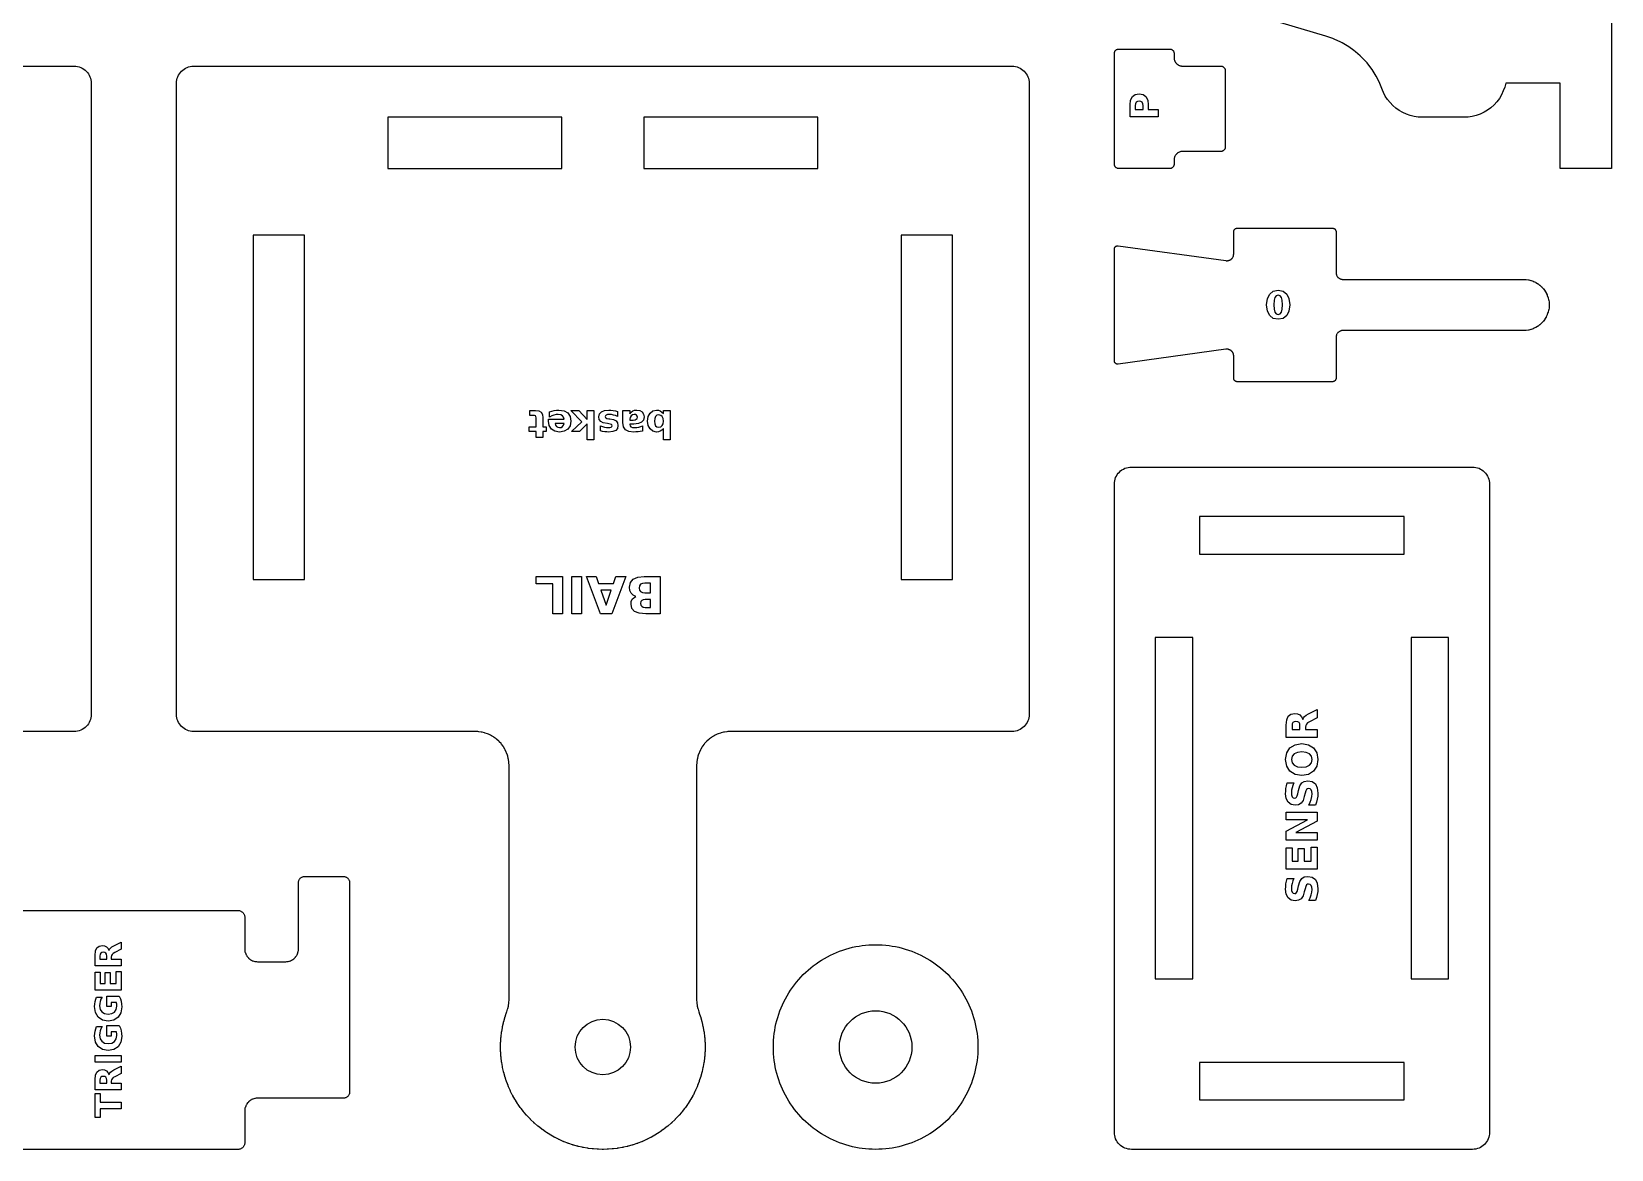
# Model space of a CAD drawing. Header units: millimetres. Extents: x 25 to 875, y 25 to 565.
# Drawn here: x 688 to 873.3, y 25 to 156.1 of the extents above; entities that cross this region are included whole.
import ezdxf

# ---------------------------------------------------------------- set-up
doc = ezdxf.new("R2010")
doc.units = ezdxf.units.MM
doc.layers.add('CUT', color=1, linetype='Continuous')
doc.layers.add('ENGRAVE', color=5, linetype='Continuous')

msp = doc.modelspace()

# ---------------------------------------------------------------- linework, layer by layer
at = {"layer": 'CUT'}
for points in [[(873.3, 180), (873.3, 140), (867.3, 140), (867.3, 150), (867.3, 150), (860.9, 150), (860.78, 149.55), (860.62, 149.09), (860.41, 148.64), (860.16, 148.22), (859.86, 147.83), (859.53, 147.46), (859.17, 147.13), (858.78, 146.84), (858.36, 146.59), (857.91, 146.38), (857.45, 146.22), (856.97, 146.1), (856.49, 146.02), (856, 146), (851.11, 146), (850.64, 146.02), (850.16, 146.09), (849.7, 146.2), (849.25, 146.36), (848.82, 146.56), (848.41, 146.79), (848.02, 147.07), (847.66, 147.38), (847.33, 147.72), (847.04, 148.1), (846.78, 148.5), (846.56, 148.92), (846.45, 149.19), (846.45, 149.19), (846.14, 149.96), (846.04, 150.18), (845.72, 150.81), (845.6, 151.01), (845.22, 151.61), (845.08, 151.81), (844.64, 152.37), (844.48, 152.54), (843.99, 153.06), (843.82, 153.22), (843.29, 153.69), (843.1, 153.84), (842.52, 154.25), (842.32, 154.38), (841.71, 154.74), (841.5, 154.84), (840.85, 155.14), (840.63, 155.23), (839.91, 155.48), (839.79, 155.52), (530.57, 247.35)], [(597, 152), (693, 152), (693.2, 151.99), (693.39, 151.96), (693.58, 151.91), (693.77, 151.85), (693.77, 151.85), (693.94, 151.76), (694.11, 151.66), (694.27, 151.54), (694.41, 151.41), (694.55, 151.27), (694.66, 151.11), (694.76, 150.94), (694.85, 150.76), (694.91, 150.58), (694.96, 150.39), (694.99, 150.19), (695, 150), (695, 76), (694.99, 75.8), (694.96, 75.61), (694.91, 75.42), (694.85, 75.23), (694.76, 75.06), (694.66, 74.89), (694.55, 74.73), (694.41, 74.58), (694.27, 74.45), (694.11, 74.34), (693.94, 74.23), (693.77, 74.15), (693.58, 74.08), (693.39, 74.04), (693.2, 74.01), (693, 74), (660.02, 74)], [(665.75, 53), (712.25, 53), (712.32, 53), (712.4, 52.99), (712.47, 52.97), (712.54, 52.94), (712.6, 52.91), (712.67, 52.87), (712.73, 52.83), (712.78, 52.78), (712.83, 52.73), (712.87, 52.67), (712.91, 52.6), (712.94, 52.54), (712.97, 52.47), (712.99, 52.4), (713, 52.32), (713, 52.25), (713, 48.51), (713, 48.49), (713.01, 48.37), (713.01, 48.33), (713.03, 48.23), (713.03, 48.19), (713.06, 48.08), (713.07, 48.05), (713.11, 47.94), (713.12, 47.91), (713.17, 47.81), (713.19, 47.78), (713.24, 47.68), (713.26, 47.65), (713.33, 47.56), (713.35, 47.53), (713.43, 47.45), (713.45, 47.43), (713.53, 47.35), (713.56, 47.33), (713.65, 47.26), (713.68, 47.24), (713.78, 47.19), (713.81, 47.17), (713.91, 47.12), (713.94, 47.11), (714.05, 47.07), (714.08, 47.06), (714.19, 47.03), (714.23, 47.03), (714.33, 47.01), (714.37, 47.01), (714.49, 47), (714.51, 47), (717.79, 47), (717.81, 47), (717.93, 47.01), (717.97, 47.01), (718.07, 47.03), (718.11, 47.03), (718.22, 47.06), (718.25, 47.07), (718.36, 47.11), (718.39, 47.12), (718.49, 47.17), (718.52, 47.19), (718.62, 47.24), (718.65, 47.26), (718.74, 47.33), (718.77, 47.35), (718.85, 47.43), (718.87, 47.45), (718.95, 47.53), (718.97, 47.56), (719.04, 47.65), (719.06, 47.68), (719.11, 47.78), (719.13, 47.81), (719.18, 47.91), (719.19, 47.94), (719.23, 48.05), (719.24, 48.08), (719.27, 48.19), (719.27, 48.23), (719.29, 48.33), (719.29, 48.37), (719.3, 48.49), (719.3, 48.51), (719.3, 56.25), (719.3, 56.32), (719.31, 56.4), (719.33, 56.47), (719.36, 56.54), (719.39, 56.6), (719.43, 56.67), (719.47, 56.73), (719.52, 56.78), (719.57, 56.83), (719.63, 56.87), (719.7, 56.91), (719.76, 56.94), (719.83, 56.97), (719.9, 56.99), (719.98, 57), (720.05, 57), (724.55, 57), (724.62, 57), (724.7, 56.99), (724.77, 56.97), (724.84, 56.94), (724.9, 56.91), (724.97, 56.87), (725.03, 56.83), (725.08, 56.78), (725.13, 56.73), (725.17, 56.67), (725.21, 56.6), (725.24, 56.54), (725.27, 56.47), (725.29, 56.4), (725.3, 56.32), (725.3, 56.25), (725.3, 31.75), (725.3, 31.68), (725.29, 31.6), (725.27, 31.53), (725.24, 31.46), (725.21, 31.4), (725.17, 31.33), (725.13, 31.27), (725.08, 31.22), (725.03, 31.17), (724.97, 31.13), (724.9, 31.09), (724.84, 31.06), (724.77, 31.03), (724.7, 31.01), (724.62, 31), (724.55, 31), (714.51, 31), (714.49, 31), (714.37, 30.99), (714.33, 30.99), (714.23, 30.97), (714.19, 30.97), (714.08, 30.94), (714.05, 30.93), (713.94, 30.89), (713.91, 30.88), (713.81, 30.83), (713.78, 30.81), (713.68, 30.76), (713.65, 30.74), (713.56, 30.67), (713.53, 30.65), (713.45, 30.57), (713.43, 30.55), (713.35, 30.47), (713.33, 30.44), (713.26, 30.35), (713.24, 30.32), (713.19, 30.22), (713.17, 30.19), (713.12, 30.09), (713.11, 30.06), (713.07, 29.95), (713.06, 29.92), (713.03, 29.81), (713.03, 29.77), (713.01, 29.67), (713.01, 29.63), (713, 29.51), (713, 29.49), (713, 25.75), (713, 25.68), (713, 25.68), (712.99, 25.6), (712.97, 25.53), (712.94, 25.46), (712.91, 25.4), (712.87, 25.33), (712.83, 25.27), (712.78, 25.22), (712.73, 25.17), (712.67, 25.13), (712.6, 25.09), (712.54, 25.06), (712.47, 25.03), (712.4, 25.01), (712.32, 25), (712.25, 25), (665.75, 25)]]:
    msp.add_lwpolyline(points, dxfattribs=at)
for points in [[(822, 140.5), (822, 140.45), (821.99, 140.4), (821.98, 140.35), (821.96, 140.31), (821.94, 140.26), (821.92, 140.22), (821.89, 140.18), (821.85, 140.15), (821.82, 140.11), (821.78, 140.08), (821.74, 140.06), (821.69, 140.04), (821.65, 140.02), (821.6, 140.01), (821.55, 140), (821.5, 140), (815.5, 140), (815.45, 140), (815.4, 140.01), (815.35, 140.02), (815.31, 140.04), (815.26, 140.06), (815.22, 140.08), (815.18, 140.11), (815.15, 140.15), (815.11, 140.18), (815.08, 140.22), (815.06, 140.26), (815.04, 140.31), (815.02, 140.35), (815.01, 140.4), (815, 140.45), (815, 140.5), (815, 153.5), (815, 153.55), (815.01, 153.6), (815.02, 153.65), (815.04, 153.69), (815.06, 153.74), (815.08, 153.78), (815.11, 153.82), (815.15, 153.85), (815.18, 153.89), (815.22, 153.92), (815.26, 153.94), (815.31, 153.96), (815.35, 153.98), (815.4, 153.99), (815.45, 154), (815.5, 154), (821.5, 154), (821.55, 154), (821.6, 153.99), (821.65, 153.98), (821.69, 153.96), (821.74, 153.94), (821.78, 153.92), (821.82, 153.89), (821.85, 153.85), (821.89, 153.82), (821.92, 153.78), (821.94, 153.74), (821.96, 153.69), (821.98, 153.65), (821.99, 153.6), (822, 153.55), (822, 153.5), (822, 153.01), (822, 152.99), (822, 152.91), (822.01, 152.89), (822.02, 152.82), (822.02, 152.79), (822.04, 152.72), (822.05, 152.7), (822.07, 152.63), (822.08, 152.61), (822.11, 152.54), (822.12, 152.52), (822.16, 152.45), (822.18, 152.43), (822.22, 152.38), (822.24, 152.36), (822.28, 152.3), (822.3, 152.28), (822.36, 152.24), (822.38, 152.22), (822.43, 152.18), (822.45, 152.16), (822.52, 152.12), (822.54, 152.11), (822.61, 152.08), (822.63, 152.07), (822.7, 152.05), (822.72, 152.04), (822.79, 152.02), (822.82, 152.02), (822.89, 152.01), (822.91, 152), (822.99, 152), (823.01, 152), (827.5, 152), (827.55, 152), (827.6, 151.99), (827.65, 151.98), (827.69, 151.96), (827.74, 151.94), (827.78, 151.92), (827.82, 151.89), (827.85, 151.85), (827.89, 151.82), (827.92, 151.78), (827.94, 151.74), (827.96, 151.69), (827.98, 151.65), (827.99, 151.6), (828, 151.55), (828, 151.5), (828, 142.5), (828, 142.45), (827.99, 142.4), (827.98, 142.35), (827.96, 142.31), (827.94, 142.26), (827.92, 142.22), (827.89, 142.18), (827.85, 142.15), (827.82, 142.11), (827.78, 142.08), (827.74, 142.06), (827.69, 142.04), (827.65, 142.02), (827.6, 142.01), (827.55, 142), (827.5, 142), (823.01, 142), (822.99, 142), (822.91, 142), (822.89, 141.99), (822.82, 141.98), (822.79, 141.98), (822.72, 141.96), (822.7, 141.95), (822.63, 141.93), (822.61, 141.92), (822.54, 141.89), (822.52, 141.88), (822.45, 141.84), (822.43, 141.82), (822.38, 141.78), (822.36, 141.76), (822.3, 141.72), (822.28, 141.7), (822.24, 141.64), (822.22, 141.62), (822.18, 141.57), (822.16, 141.55), (822.12, 141.48), (822.11, 141.46), (822.08, 141.39), (822.07, 141.37), (822.05, 141.3), (822.04, 141.28), (822.02, 141.21), (822.02, 141.18), (822.01, 141.11), (822, 141.09), (822, 141.01), (822, 140.99), (822, 140.5)], [(803.77, 151.85), (803.94, 151.76), (804.11, 151.66), (804.27, 151.54), (804.41, 151.41), (804.55, 151.27), (804.66, 151.11), (804.76, 150.94), (804.85, 150.76), (804.91, 150.58), (804.96, 150.39), (804.99, 150.19), (805, 150), (805, 76), (804.99, 75.8), (804.96, 75.61), (804.91, 75.42), (804.85, 75.23), (804.76, 75.06), (804.66, 74.89), (804.55, 74.73), (804.41, 74.58), (804.27, 74.45), (804.11, 74.34), (803.94, 74.23), (803.77, 74.15), (803.58, 74.08), (803.39, 74.04), (803.2, 74.01), (803, 74), (770.02, 74), (769.98, 74), (769.66, 73.98), (769.56, 73.97), (769.27, 73.93), (769.17, 73.91), (768.89, 73.84), (768.79, 73.81), (768.52, 73.71), (768.42, 73.67), (768.16, 73.55), (768.07, 73.5), (767.82, 73.35), (767.74, 73.3), (767.5, 73.12), (767.43, 73.06), (767.21, 72.86), (767.14, 72.79), (766.94, 72.57), (766.88, 72.5), (766.7, 72.26), (766.65, 72.18), (766.5, 71.93), (766.45, 71.84), (766.33, 71.57), (766.29, 71.48), (766.19, 71.21), (766.16, 71.11), (766.09, 70.83), (766.07, 70.73), (766.03, 70.44), (766.02, 70.34), (766, 70.02), (766, 69.97), (766, 42.58), (766, 42.54), (766.01, 42.24), (766.02, 42.15), (766.06, 41.87), (766.08, 41.78), (766.14, 41.51), (766.17, 41.43), (766.26, 41.14), (766.28, 41.09), (766.29, 41.06), (766.31, 41.02), (766.32, 40.97), (766.46, 40.55), (766.48, 40.51), (766.49, 40.46), (766.5, 40.41), (766.62, 39.99), (766.63, 39.94), (766.65, 39.89), (766.66, 39.84), (766.75, 39.41), (766.76, 39.36), (766.77, 39.32), (766.78, 39.27), (766.86, 38.83), (766.87, 38.78), (766.87, 38.74), (766.88, 38.69), (766.93, 38.25), (766.94, 38.2), (766.94, 38.15), (766.95, 38.1), (766.98, 37.66), (766.98, 37.61), (766.99, 37.56), (766.99, 37.51), (767, 37.07), (767, 37.02), (767, 36.97), (767, 36.93), (766.99, 36.48), (766.99, 36.43), (766.98, 36.39), (766.98, 36.34), (766.95, 35.9), (766.94, 35.85), (766.94, 35.8), (766.93, 35.75), (766.88, 35.31), (766.87, 35.26), (766.87, 35.21), (766.86, 35.17), (766.78, 34.73), (766.77, 34.68), (766.76, 34.63), (766.75, 34.59), (766.66, 34.15), (766.65, 34.11), (766.63, 34.06), (766.62, 34.01), (766.5, 33.59), (766.49, 33.54), (766.48, 33.49), (766.46, 33.45), (766.32, 33.03), (766.31, 32.98), (766.29, 32.93), (766.27, 32.89), (766.11, 32.48), (766.09, 32.43), (766.08, 32.38), (766.06, 32.34), (765.88, 31.94), (765.86, 31.89), (765.84, 31.85), (765.81, 31.8), (765.62, 31.41), (765.59, 31.36), (765.57, 31.32), (765.55, 31.28), (765.33, 30.89), (765.3, 30.85), (765.28, 30.81), (765.25, 30.77), (765.02, 30.39), (764.99, 30.35), (764.96, 30.31), (764.94, 30.27), (764.68, 29.91), (764.65, 29.87), (764.62, 29.83), (764.59, 29.79), (764.32, 29.44), (764.29, 29.41), (764.26, 29.37), (764.23, 29.33), (763.94, 29), (763.91, 28.96), (763.87, 28.92), (763.84, 28.89), (763.54, 28.57), (763.5, 28.53), (763.47, 28.5), (763.43, 28.46), (763.11, 28.16), (763.08, 28.12), (763.04, 28.09), (763, 28.06), (762.67, 27.77), (762.63, 27.74), (762.59, 27.71), (762.55, 27.68), (762.21, 27.41), (762.17, 27.38), (762.13, 27.35), (762.09, 27.32), (761.73, 27.06), (761.69, 27.04), (761.65, 27.01), (761.6, 26.98), (761.23, 26.75), (761.19, 26.72), (761.15, 26.69), (761.11, 26.67), (760.72, 26.45), (760.68, 26.43), (760.63, 26.41), (760.59, 26.38), (760.2, 26.18), (760.15, 26.16), (760.11, 26.14), (760.06, 26.12), (759.66, 25.94), (759.61, 25.92), (759.57, 25.9), (759.52, 25.89), (759.11, 25.73), (759.07, 25.71), (759.02, 25.69), (758.97, 25.68), (758.55, 25.54), (758.51, 25.52), (758.46, 25.51), (758.41, 25.5), (757.99, 25.38), (757.94, 25.37), (757.89, 25.35), (757.84, 25.34), (757.41, 25.25), (757.36, 25.24), (757.32, 25.23), (757.27, 25.22), (756.83, 25.14), (756.78, 25.13), (756.74, 25.13), (756.69, 25.12), (756.25, 25.07), (756.2, 25.06), (756.15, 25.06), (756.1, 25.05), (755.66, 25.02), (755.61, 25.02), (755.56, 25.01), (755.52, 25.01), (755.07, 25), (755.02, 25), (754.98, 25), (754.93, 25), (754.48, 25.01), (754.44, 25.01), (754.39, 25.02), (754.34, 25.02), (753.9, 25.05), (753.85, 25.06), (753.8, 25.06), (753.75, 25.07), (753.31, 25.12), (753.26, 25.13), (753.22, 25.13), (753.17, 25.14), (752.73, 25.22), (752.68, 25.23), (752.64, 25.24), (752.59, 25.25), (752.16, 25.34), (752.11, 25.35), (752.06, 25.37), (752.01, 25.38), (751.59, 25.5), (751.54, 25.51), (751.49, 25.52), (751.45, 25.54), (751.03, 25.68), (750.98, 25.69), (750.93, 25.71), (750.89, 25.73), (750.48, 25.89), (750.43, 25.9), (750.39, 25.92), (750.34, 25.94), (749.94, 26.12), (749.89, 26.14), (749.85, 26.16), (749.8, 26.18), (749.41, 26.38), (749.37, 26.41), (749.32, 26.43), (749.28, 26.45), (748.89, 26.67), (748.85, 26.69), (748.81, 26.72), (748.77, 26.75), (748.4, 26.98), (748.35, 27.01), (748.31, 27.04), (748.27, 27.06), (747.91, 27.32), (747.87, 27.35), (747.83, 27.38), (747.79, 27.41), (747.45, 27.68), (747.41, 27.71), (747.37, 27.74), (747.33, 27.77), (747, 28.06), (746.96, 28.09), (746.92, 28.12), (746.89, 28.16), (746.57, 28.46), (746.53, 28.5), (746.5, 28.53), (746.46, 28.57), (746.16, 28.89), (746.13, 28.92), (746.09, 28.96), (746.06, 29), (745.77, 29.33), (745.74, 29.37), (745.71, 29.41), (745.68, 29.44), (745.41, 29.79), (745.38, 29.83), (745.35, 29.87), (745.32, 29.91), (745.06, 30.27), (745.04, 30.31), (745.01, 30.35), (744.98, 30.39), (744.75, 30.77), (744.72, 30.81), (744.7, 30.85), (744.67, 30.89), (744.45, 31.28), (744.43, 31.32), (744.41, 31.36), (744.38, 31.41), (744.19, 31.8), (744.16, 31.85), (744.14, 31.89), (744.12, 31.94), (743.94, 32.34), (743.92, 32.38), (743.91, 32.43), (743.89, 32.48), (743.73, 32.89), (743.71, 32.93), (743.69, 32.98), (743.68, 33.03), (743.54, 33.45), (743.52, 33.49), (743.51, 33.54), (743.5, 33.59), (743.38, 34.01), (743.37, 34.06), (743.35, 34.11), (743.34, 34.15), (743.25, 34.59), (743.24, 34.63), (743.23, 34.68), (743.22, 34.73), (743.14, 35.17), (743.13, 35.21), (743.13, 35.26), (743.12, 35.31), (743.07, 35.75), (743.06, 35.8), (743.06, 35.85), (743.05, 35.9), (743.02, 36.34), (743.02, 36.39), (743.01, 36.43), (743.01, 36.48), (743, 36.93), (743, 36.97), (743, 37.02), (743, 37.07), (743.01, 37.51), (743.01, 37.56), (743.02, 37.61), (743.02, 37.66), (743.05, 38.1), (743.06, 38.15), (743.06, 38.2), (743.07, 38.25), (743.12, 38.69), (743.13, 38.74), (743.13, 38.78), (743.14, 38.83), (743.22, 39.27), (743.23, 39.32), (743.24, 39.36), (743.25, 39.41), (743.34, 39.84), (743.35, 39.89), (743.37, 39.94), (743.38, 39.99), (743.5, 40.41), (743.51, 40.46), (743.52, 40.51), (743.54, 40.55), (743.68, 40.97), (743.69, 41.02), (743.71, 41.06), (743.71, 41.07), (743.74, 41.14), (743.83, 41.43), (743.86, 41.51), (743.92, 41.78), (743.94, 41.87), (743.98, 42.15), (743.99, 42.24), (744, 42.54), (744, 42.58), (744, 69.97), (744, 70.02), (743.98, 70.34), (743.97, 70.44), (743.93, 70.73), (743.91, 70.83), (743.84, 71.11), (743.81, 71.21), (743.71, 71.48), (743.67, 71.57), (743.55, 71.84), (743.5, 71.93), (743.35, 72.18), (743.3, 72.26), (743.12, 72.5), (743.06, 72.57), (742.86, 72.79), (742.79, 72.86), (742.57, 73.06), (742.5, 73.12), (742.26, 73.3), (742.18, 73.35), (741.93, 73.5), (741.84, 73.55), (741.58, 73.67), (741.48, 73.71), (741.21, 73.81), (741.11, 73.84), (740.83, 73.91), (740.73, 73.93), (740.44, 73.97), (740.34, 73.98), (740.02, 74), (739.98, 74), (707, 74), (706.8, 74.01), (706.61, 74.04), (706.42, 74.08), (706.23, 74.15), (706.06, 74.23), (705.89, 74.34), (705.73, 74.45), (705.59, 74.58), (705.45, 74.73), (705.34, 74.89), (705.24, 75.06), (705.15, 75.23), (705.09, 75.42), (705.04, 75.61), (705.01, 75.8), (705, 76), (705, 150), (705.01, 150.19), (705.04, 150.39), (705.09, 150.58), (705.15, 150.76), (705.24, 150.94), (705.34, 151.11), (705.45, 151.27), (705.59, 151.41), (705.73, 151.54), (705.89, 151.66), (706.06, 151.76), (706.23, 151.85), (706.42, 151.91), (706.61, 151.96), (706.8, 151.99), (707, 152), (803, 152), (803.2, 151.99), (803.39, 151.96), (803.58, 151.91), (803.77, 151.85)], [(750.2, 146), (729.8, 146), (729.8, 140), (750.2, 140), (750.2, 146)], [(759.8, 146), (759.8, 140), (780.2, 140), (780.2, 146), (759.8, 146)], [(714, 91.8), (720, 91.8), (720, 132.2), (714, 132.2), (714, 91.8)], [(796, 91.8), (796, 132.2), (790, 132.2), (790, 91.8), (796, 91.8)], [(815.45, 117.06), (815.41, 117.06), (815.37, 117.06), (815.33, 117.06), (815.3, 117.07), (815.26, 117.09), (815.22, 117.1), (815.19, 117.12), (815.15, 117.14), (815.12, 117.17), (815.09, 117.2), (815.07, 117.23), (815.05, 117.27), (815.03, 117.3), (815.02, 117.34), (815.01, 117.38), (815, 117.42), (815, 117.46), (815, 130.54), (815, 130.58), (815.01, 130.62), (815.02, 130.66), (815.03, 130.7), (815.05, 130.73), (815.07, 130.77), (815.09, 130.8), (815.12, 130.83), (815.15, 130.86), (815.19, 130.88), (815.22, 130.9), (815.26, 130.91), (815.3, 130.93), (815.33, 130.94), (815.37, 130.94), (815.41, 130.94), (815.45, 130.94), (828.09, 129.2), (828.1, 129.19), (828.16, 129.19), (828.18, 129.19), (828.24, 129.19), (828.26, 129.19), (828.32, 129.2), (828.34, 129.2), (828.4, 129.21), (828.42, 129.22), (828.48, 129.24), (828.49, 129.24), (828.55, 129.27), (828.57, 129.28), (828.62, 129.31), (828.64, 129.32), (828.69, 129.35), (828.7, 129.36), (828.75, 129.4), (828.76, 129.42), (828.8, 129.46), (828.82, 129.48), (828.85, 129.53), (828.86, 129.54), (828.9, 129.59), (828.91, 129.61), (828.93, 129.66), (828.94, 129.68), (828.96, 129.74), (828.97, 129.76), (828.98, 129.82), (828.99, 129.84), (828.99, 129.9), (829, 129.92), (829, 129.98), (829, 129.99), (829, 132.6), (829, 132.64), (829.01, 132.68), (829.02, 132.72), (829.03, 132.75), (829.05, 132.79), (829.07, 132.82), (829.09, 132.85), (829.12, 132.88), (829.15, 132.91), (829.18, 132.93), (829.21, 132.95), (829.25, 132.97), (829.28, 132.98), (829.32, 132.99), (829.36, 133), (829.4, 133), (840.6, 133), (840.64, 133), (840.68, 132.99), (840.72, 132.98), (840.75, 132.97), (840.79, 132.95), (840.82, 132.93), (840.85, 132.91), (840.88, 132.88), (840.91, 132.85), (840.93, 132.82), (840.95, 132.79), (840.97, 132.75), (840.98, 132.72), (840.99, 132.68), (841, 132.64), (841, 132.6), (841, 127.8), (841, 127.8), (841, 127.73), (841.01, 127.71), (841.01, 127.65), (841.02, 127.63), (841.03, 127.58), (841.04, 127.56), (841.06, 127.5), (841.07, 127.48), (841.09, 127.43), (841.1, 127.41), (841.13, 127.36), (841.14, 127.35), (841.18, 127.3), (841.19, 127.29), (841.23, 127.24), (841.24, 127.23), (841.29, 127.19), (841.3, 127.18), (841.35, 127.14), (841.36, 127.13), (841.41, 127.1), (841.43, 127.09), (841.48, 127.07), (841.5, 127.06), (841.56, 127.04), (841.58, 127.03), (841.63, 127.02), (841.65, 127.01), (841.71, 127.01), (841.73, 127), (841.8, 127), (841.8, 127), (862.99, 127), (863, 127), (863, 127), (863.01, 127), (863.26, 126.99), (863.28, 126.99), (863.3, 126.98), (863.32, 126.98), (863.56, 126.95), (863.58, 126.94), (863.59, 126.94), (863.61, 126.94), (863.84, 126.88), (863.86, 126.87), (863.88, 126.87), (863.9, 126.86), (864.12, 126.78), (864.14, 126.77), (864.16, 126.77), (864.17, 126.76), (864.39, 126.66), (864.41, 126.65), (864.42, 126.64), (864.44, 126.63), (864.64, 126.51), (864.66, 126.5), (864.67, 126.49), (864.69, 126.48), (864.88, 126.34), (864.89, 126.32), (864.91, 126.31), (864.93, 126.3), (865.1, 126.14), (865.11, 126.13), (865.13, 126.11), (865.14, 126.1), (865.3, 125.93), (865.31, 125.91), (865.32, 125.89), (865.34, 125.88), (865.48, 125.69), (865.49, 125.67), (865.5, 125.66), (865.51, 125.64), (865.63, 125.44), (865.64, 125.42), (865.65, 125.41), (865.66, 125.39), (865.76, 125.17), (865.77, 125.16), (865.77, 125.14), (865.78, 125.12), (865.86, 124.9), (865.87, 124.88), (865.87, 124.86), (865.88, 124.84), (865.94, 124.61), (865.94, 124.59), (865.94, 124.58), (865.95, 124.56), (865.98, 124.32), (865.98, 124.3), (865.99, 124.28), (865.99, 124.26), (866, 124.03), (866, 124.01), (866, 123.99), (866, 123.97), (865.99, 123.74), (865.99, 123.72), (865.98, 123.7), (865.98, 123.68), (865.95, 123.44), (865.94, 123.42), (865.94, 123.41), (865.94, 123.39), (865.88, 123.16), (865.87, 123.14), (865.87, 123.12), (865.86, 123.1), (865.78, 122.88), (865.77, 122.86), (865.77, 122.84), (865.76, 122.83), (865.66, 122.61), (865.65, 122.59), (865.64, 122.58), (865.63, 122.56), (865.51, 122.36), (865.5, 122.34), (865.49, 122.33), (865.48, 122.31), (865.34, 122.12), (865.32, 122.11), (865.31, 122.09), (865.3, 122.07), (865.14, 121.9), (865.13, 121.89), (865.11, 121.87), (865.1, 121.86), (864.93, 121.7), (864.91, 121.69), (864.89, 121.68), (864.88, 121.66), (864.69, 121.52), (864.67, 121.51), (864.66, 121.5), (864.64, 121.49), (864.44, 121.37), (864.42, 121.36), (864.41, 121.35), (864.39, 121.34), (864.17, 121.24), (864.16, 121.23), (864.14, 121.23), (864.12, 121.22), (863.9, 121.14), (863.88, 121.13), (863.86, 121.13), (863.84, 121.12), (863.61, 121.06), (863.59, 121.06), (863.58, 121.06), (863.56, 121.05), (863.32, 121.02), (863.3, 121.02), (863.28, 121.01), (863.26, 121.01), (863.01, 121), (863, 121), (863, 121), (862.99, 121), (841.8, 121), (841.8, 121), (841.73, 121), (841.71, 120.99), (841.65, 120.99), (841.63, 120.98), (841.58, 120.97), (841.56, 120.96), (841.5, 120.94), (841.48, 120.93), (841.43, 120.91), (841.41, 120.9), (841.36, 120.87), (841.35, 120.86), (841.3, 120.82), (841.29, 120.81), (841.24, 120.77), (841.23, 120.76), (841.19, 120.71), (841.18, 120.7), (841.14, 120.65), (841.13, 120.64), (841.1, 120.59), (841.09, 120.57), (841.07, 120.52), (841.06, 120.5), (841.04, 120.44), (841.03, 120.42), (841.02, 120.37), (841.01, 120.35), (841.01, 120.29), (841, 120.27), (841, 120.2), (841, 120.2), (841, 115.4), (841, 115.36), (840.99, 115.32), (840.98, 115.28), (840.97, 115.25), (840.95, 115.21), (840.93, 115.18), (840.91, 115.15), (840.88, 115.12), (840.85, 115.09), (840.82, 115.07), (840.79, 115.05), (840.75, 115.03), (840.72, 115.02), (840.68, 115.01), (840.64, 115), (840.6, 115), (829.4, 115), (829.36, 115), (829.32, 115.01), (829.28, 115.02), (829.25, 115.03), (829.21, 115.05), (829.18, 115.07), (829.15, 115.09), (829.12, 115.12), (829.09, 115.15), (829.07, 115.18), (829.05, 115.21), (829.03, 115.25), (829.02, 115.28), (829.01, 115.32), (829, 115.36), (829, 115.4), (829, 118.01), (829, 118.02), (829, 118.08), (828.99, 118.1), (828.99, 118.16), (828.98, 118.18), (828.97, 118.24), (828.96, 118.26), (828.94, 118.32), (828.93, 118.34), (828.91, 118.39), (828.9, 118.41), (828.86, 118.46), (828.85, 118.47), (828.82, 118.52), (828.8, 118.54), (828.76, 118.58), (828.75, 118.6), (828.7, 118.64), (828.69, 118.65), (828.64, 118.68), (828.62, 118.69), (828.57, 118.72), (828.55, 118.73), (828.49, 118.76), (828.48, 118.76), (828.42, 118.78), (828.4, 118.79), (828.34, 118.8), (828.32, 118.8), (828.26, 118.81), (828.24, 118.81), (828.18, 118.81), (828.16, 118.81), (828.1, 118.81), (828.09, 118.8), (815.45, 117.06)], [(858.85, 26.23), (858.76, 26.06), (858.66, 25.89), (858.55, 25.73), (858.41, 25.59), (858.27, 25.45), (858.11, 25.34), (857.94, 25.24), (857.77, 25.15), (857.58, 25.09), (857.39, 25.04), (857.2, 25.01), (857, 25), (817, 25), (816.8, 25.01), (816.61, 25.04), (816.42, 25.09), (816.23, 25.15), (816.06, 25.24), (815.89, 25.34), (815.73, 25.45), (815.59, 25.59), (815.45, 25.73), (815.34, 25.89), (815.24, 26.06), (815.15, 26.23), (815.09, 26.42), (815.04, 26.61), (815.01, 26.8), (815, 27), (815, 103), (815.01, 103.2), (815.04, 103.39), (815.09, 103.58), (815.15, 103.77), (815.24, 103.94), (815.34, 104.11), (815.45, 104.27), (815.59, 104.41), (815.73, 104.55), (815.89, 104.66), (816.06, 104.76), (816.23, 104.85), (816.42, 104.91), (816.61, 104.96), (816.8, 104.99), (817, 105), (857, 105), (857.2, 104.99), (857.39, 104.96), (857.58, 104.91), (857.77, 104.85), (857.94, 104.76), (858.11, 104.66), (858.27, 104.55), (858.41, 104.41), (858.55, 104.27), (858.66, 104.11), (858.76, 103.94), (858.85, 103.77), (858.91, 103.58), (858.96, 103.39), (858.99, 103.2), (859, 103), (859, 27), (858.99, 26.8), (858.96, 26.61), (858.91, 26.42), (858.85, 26.23)], [(849, 94.8), (849, 99.2), (825, 99.2), (825, 94.8), (849, 94.8)], [(819.8, 85), (819.8, 45), (824.2, 45), (824.2, 85), (819.8, 85)], [(849.8, 45), (854.2, 45), (854.2, 85), (849.8, 85), (849.8, 45)], [(799, 37), (798.99, 36.61), (798.97, 36.22), (798.94, 35.82), (798.9, 35.43), (798.84, 35.05), (798.77, 34.66), (798.69, 34.28), (798.59, 33.89), (798.48, 33.52), (798.36, 33.14), (798.23, 32.77), (798.09, 32.41), (797.93, 32.05), (797.76, 31.69), (797.58, 31.34), (797.39, 31), (797.19, 30.66), (796.98, 30.33), (796.75, 30.01), (796.52, 29.69), (796.28, 29.39), (796.02, 29.09), (795.76, 28.8), (795.49, 28.51), (795.2, 28.24), (794.91, 27.98), (794.61, 27.72), (794.31, 27.48), (793.99, 27.25), (793.67, 27.02), (793.34, 26.81), (793, 26.61), (792.66, 26.42), (792.31, 26.24), (791.95, 26.07), (791.59, 25.91), (791.23, 25.77), (790.86, 25.64), (790.48, 25.52), (790.11, 25.41), (789.72, 25.31), (789.34, 25.23), (788.95, 25.16), (788.57, 25.1), (788.18, 25.06), (787.78, 25.03), (787.39, 25.01), (787, 25), (786.61, 25.01), (786.22, 25.03), (785.82, 25.06), (785.43, 25.1), (785.05, 25.16), (784.66, 25.23), (784.28, 25.31), (783.89, 25.41), (783.52, 25.52), (783.14, 25.64), (782.77, 25.77), (782.41, 25.91), (782.05, 26.07), (781.69, 26.24), (781.34, 26.42), (781, 26.61), (780.66, 26.81), (780.33, 27.02), (780.01, 27.25), (779.69, 27.48), (779.39, 27.72), (779.09, 27.98), (778.8, 28.24), (778.51, 28.51), (778.24, 28.8), (777.98, 29.09), (777.72, 29.39), (777.48, 29.69), (777.25, 30.01), (777.02, 30.33), (776.81, 30.66), (776.61, 31), (776.42, 31.34), (776.24, 31.69), (776.07, 32.05), (775.91, 32.41), (775.77, 32.77), (775.64, 33.14), (775.52, 33.52), (775.41, 33.89), (775.31, 34.28), (775.23, 34.66), (775.16, 35.05), (775.1, 35.43), (775.06, 35.82), (775.03, 36.22), (775.01, 36.61), (775, 37), (775.01, 37.39), (775.03, 37.78), (775.06, 38.18), (775.1, 38.57), (775.16, 38.95), (775.23, 39.34), (775.31, 39.72), (775.41, 40.11), (775.52, 40.48), (775.64, 40.86), (775.77, 41.23), (775.91, 41.59), (776.07, 41.95), (776.24, 42.31), (776.42, 42.66), (776.61, 43), (776.81, 43.34), (777.02, 43.67), (777.25, 43.99), (777.48, 44.31), (777.72, 44.61), (777.98, 44.91), (778.24, 45.2), (778.51, 45.49), (778.8, 45.76), (779.09, 46.02), (779.39, 46.28), (779.69, 46.52), (780.01, 46.75), (780.33, 46.98), (780.66, 47.19), (781, 47.39), (781.34, 47.58), (781.69, 47.76), (782.05, 47.93), (782.41, 48.09), (782.77, 48.23), (783.14, 48.36), (783.52, 48.48), (783.89, 48.59), (784.28, 48.69), (784.66, 48.77), (785.05, 48.84), (785.43, 48.9), (785.82, 48.94), (786.22, 48.97), (786.61, 48.99), (787, 49), (787.39, 48.99), (787.78, 48.97), (788.18, 48.94), (788.57, 48.9), (788.95, 48.84), (789.34, 48.77), (789.72, 48.69), (790.11, 48.59), (790.48, 48.48), (790.86, 48.36), (791.23, 48.23), (791.59, 48.09), (791.95, 47.93), (792.31, 47.76), (792.66, 47.58), (793, 47.39), (793.34, 47.19), (793.67, 46.98), (793.99, 46.75), (794.31, 46.52), (794.61, 46.28), (794.91, 46.02), (795.2, 45.76), (795.49, 45.49), (795.76, 45.2), (796.02, 44.91), (796.28, 44.61), (796.52, 44.31), (796.75, 43.99), (796.98, 43.67), (797.19, 43.34), (797.39, 43), (797.58, 42.66), (797.76, 42.31), (797.93, 41.95), (798.09, 41.59), (798.23, 41.23), (798.36, 40.86), (798.48, 40.48), (798.59, 40.11), (798.69, 39.72), (798.77, 39.34), (798.84, 38.95), (798.9, 38.57), (798.94, 38.18), (798.97, 37.78), (798.99, 37.39), (799, 37)], [(849, 35.2), (825, 35.2), (825, 30.8), (849, 30.8), (849, 35.2)]]:
    msp.add_lwpolyline(points, close=True, dxfattribs=at)
for centre, radius in [((787, 37), 4.25), ((755, 37), 3.25)]:
    msp.add_circle(centre, radius, dxfattribs=at)
at = {"layer": 'ENGRAVE'}
for points in [[(816.84, 146.06), (816.84, 147.47), (816.91, 148.02), (817.12, 148.43), (817.45, 148.68), (817.91, 148.76), (818.37, 148.68), (818.7, 148.43), (818.91, 148.02), (818.98, 147.47), (818.98, 146.91), (820.12, 146.91), (820.12, 146.06), (816.84, 146.06)], [(817.45, 146.91), (818.37, 146.91), (818.37, 147.38), (818.34, 147.6), (818.25, 147.76), (818.1, 147.86), (817.91, 147.89), (817.72, 147.86), (817.57, 147.76), (817.48, 147.6), (817.45, 147.38), (817.45, 146.91)], [(835.57, 124.02), (835.48, 123.29), (835.21, 122.76), (834.79, 122.43), (834.22, 122.32), (833.64, 122.43), (833.22, 122.76), (832.95, 123.29), (832.86, 124.02), (832.95, 124.74), (833.22, 125.28), (833.64, 125.61), (834.22, 125.72), (834.79, 125.61), (835.21, 125.28), (835.48, 124.74), (835.57, 124.02)], [(834.72, 124.02), (834.69, 124.55), (834.6, 124.89), (834.45, 125.08), (834.22, 125.14), (833.98, 125.08), (833.83, 124.89), (833.74, 124.55), (833.71, 124.02), (833.74, 123.49), (833.83, 123.15), (833.98, 122.96), (834.22, 122.89), (834.45, 122.96), (834.6, 123.15), (834.69, 123.49), (834.72, 124.02)], [(747.17, 108.46), (747.17, 109.16), (746.36, 109.16), (746.36, 109.72), (747.17, 109.72), (747.17, 110.76), (747.15, 110.91), (747.1, 111), (747, 111.04), (746.83, 111.06), (746.43, 111.06), (746.43, 111.62), (747.1, 111.62), (747.5, 111.57), (747.76, 111.42), (747.91, 111.16), (747.95, 110.76), (747.95, 109.72), (748.35, 109.72), (748.35, 109.16), (747.95, 109.16), (747.95, 108.46), (747.17, 108.46)], [(748.62, 110.38), (748.62, 110.61), (750.46, 110.61), (750.4, 110.85), (750.26, 111.02), (750.06, 111.13), (749.78, 111.16), (749.53, 111.14), (749.27, 111.09), (749.01, 110.99), (748.74, 110.86), (748.74, 111.47), (749.02, 111.56), (749.3, 111.63), (749.58, 111.67), (749.86, 111.68), (750.45, 111.6), (750.89, 111.34), (751.17, 110.94), (751.26, 110.39), (751.17, 109.85), (750.9, 109.44), (750.47, 109.19), (749.9, 109.1), (749.38, 109.19), (748.97, 109.45), (748.71, 109.86), (748.62, 110.38)], [(753.95, 108.2), (753.16, 108.2), (753.16, 110.06), (752.26, 109.16), (751.34, 109.16), (752.55, 110.29), (751.25, 111.62), (752.2, 111.62), (753.16, 110.59), (753.16, 111.62), (753.95, 111.62), (753.95, 108.2)], [(754.71, 109.23), (754.71, 109.83), (754.95, 109.74), (755.19, 109.67), (755.42, 109.63), (755.64, 109.62), (755.83, 109.64), (755.97, 109.68), (756.05, 109.75), (756.08, 109.85), (756.06, 109.93), (756, 110), (755.88, 110.04), (755.7, 110.07), (755.56, 110.09), (755.06, 110.19), (754.75, 110.34), (754.59, 110.57), (754.54, 110.89), (754.61, 111.24), (754.83, 111.49), (755.19, 111.63), (755.7, 111.68), (755.95, 111.67), (756.2, 111.64), (756.47, 111.6), (756.74, 111.53), (756.74, 110.93), (756.5, 111.03), (756.25, 111.1), (756.01, 111.15), (755.75, 111.16), (755.55, 111.14), (755.41, 111.1), (755.32, 111.02), (755.29, 110.91), (755.31, 110.81), (755.37, 110.75), (755.49, 110.7), (755.69, 110.67), (755.83, 110.65), (756.27, 110.56), (756.56, 110.41), (756.72, 110.18), (756.77, 109.87), (756.71, 109.53), (756.51, 109.29), (756.17, 109.15), (755.68, 109.1), (755.46, 109.11), (755.23, 109.13), (754.98, 109.17), (754.71, 109.23)], [(757.36, 110.21), (757.36, 111.62), (758.15, 111.62), (758.15, 111.25), (758.32, 111.45), (758.51, 111.58), (758.73, 111.66), (758.99, 111.68), (759.34, 111.63), (759.61, 111.46), (759.79, 111.2), (759.85, 110.88), (759.78, 110.51), (759.55, 110.25), (759.17, 110.09), (758.62, 110.04), (758.15, 110.04), (758.15, 109.98), (758.19, 109.82), (758.3, 109.71), (758.49, 109.64), (758.76, 109.62), (759, 109.63), (759.23, 109.67), (759.44, 109.74), (759.64, 109.82), (759.64, 109.22), (759.38, 109.17), (759.13, 109.13), (758.87, 109.11), (758.62, 109.1), (758.04, 109.16), (757.66, 109.36), (757.43, 109.71), (757.36, 110.21)], [(762.1, 109.52), (761.93, 109.33), (761.74, 109.2), (761.53, 109.12), (761.28, 109.1), (760.87, 109.19), (760.54, 109.46), (760.32, 109.87), (760.25, 110.39), (760.32, 110.91), (760.54, 111.32), (760.87, 111.59), (761.28, 111.68), (761.53, 111.66), (761.74, 111.58), (761.93, 111.45), (762.1, 111.26), (762.1, 111.62), (762.89, 111.62), (762.89, 108.2), (762.1, 108.2), (762.1, 109.52)], [(749.43, 110.12), (749.46, 109.92), (749.56, 109.76), (749.71, 109.66), (749.9, 109.62), (750.11, 109.65), (750.28, 109.75), (750.39, 109.91), (750.45, 110.12), (749.43, 110.12)], [(758.56, 110.51), (758.78, 110.53), (758.93, 110.6), (759.03, 110.7), (759.06, 110.84), (759.03, 110.97), (758.96, 111.08), (758.84, 111.14), (758.68, 111.16), (758.48, 111.12), (758.31, 111), (758.19, 110.82), (758.15, 110.6), (758.15, 110.51), (758.56, 110.51)], [(761.58, 111.11), (761.35, 111.07), (761.19, 110.93), (761.09, 110.7), (761.06, 110.39), (761.09, 110.08), (761.19, 109.85), (761.35, 109.72), (761.58, 109.67), (761.8, 109.72), (761.97, 109.86), (762.07, 110.08), (762.1, 110.39), (762.07, 110.7), (761.97, 110.93), (761.8, 111.06), (761.58, 111.11)], [(754.5, 91.36), (756.26, 91.36), (756.54, 92.16), (757.68, 92.16), (756.06, 87.78), (754.71, 87.78), (753.09, 92.16), (754.22, 92.16), (754.5, 91.36)], [(758.89, 89.82), (758.57, 89.97), (758.33, 90.21), (758.18, 90.52), (758.13, 90.9), (758.23, 91.46), (758.55, 91.85), (759.09, 92.08), (759.86, 92.16), (761.73, 92.16), (761.73, 87.78), (760.03, 87.78), (759.25, 87.85), (758.71, 88.06), (758.41, 88.42), (758.31, 88.94), (758.34, 89.24), (758.46, 89.49), (758.64, 89.68), (758.89, 89.82)], [(759.94, 91.39), (759.64, 91.36), (759.43, 91.25), (759.3, 91.07), (759.25, 90.81), (759.3, 90.57), (759.42, 90.39), (759.64, 90.28), (759.94, 90.25), (760.6, 90.25), (760.6, 91.39), (759.94, 91.39)], [(759.98, 89.48), (759.74, 89.45), (759.57, 89.36), (759.47, 89.22), (759.43, 89.02), (759.47, 88.82), (759.57, 88.67), (759.74, 88.58), (759.98, 88.55), (760.6, 88.55), (760.6, 89.48), (759.98, 89.48)], [(837.42, 74.23), (838.8, 74.23), (838.8, 73.29), (835.15, 73.29), (835.15, 74.72), (835.22, 75.35), (835.4, 75.78), (835.71, 76.03), (836.16, 76.12), (836.49, 76.07), (836.75, 75.94), (836.96, 75.72), (837.1, 75.42), (837.17, 75.6), (837.3, 75.76), (837.49, 75.91), (837.76, 76.07), (838.8, 76.58), (838.8, 75.58), (837.89, 75.14), (837.66, 75), (837.52, 74.86), (837.45, 74.7), (837.42, 74.5), (837.42, 74.23)], [(836.77, 74.62), (836.74, 74.88), (836.66, 75.05), (836.52, 75.14), (836.3, 75.18), (836.09, 75.14), (835.94, 75.05), (835.86, 74.88), (835.84, 74.62), (835.84, 74.23), (836.77, 74.23), (836.77, 74.62)], [(835.09, 70.7), (835.21, 71.49), (835.59, 72.08), (836.19, 72.45), (836.98, 72.58), (837.77, 72.45), (838.37, 72.08), (838.75, 71.49), (838.87, 70.7), (838.75, 69.92), (838.37, 69.33), (837.77, 68.95), (836.98, 68.83), (836.19, 68.95), (835.59, 69.33), (835.21, 69.92), (835.09, 70.7)], [(835.77, 70.7), (835.85, 70.32), (836.09, 70.04), (836.47, 69.86), (836.98, 69.8), (837.49, 69.86), (837.87, 70.04), (838.11, 70.32), (838.19, 70.7), (838.11, 71.09), (837.87, 71.37), (837.49, 71.55), (836.98, 71.61), (836.47, 71.55), (836.09, 71.37), (835.85, 71.09), (835.77, 70.7)], [(835.27, 67.97), (836.04, 67.97), (835.92, 67.68), (835.84, 67.39), (835.79, 67.11), (835.77, 66.85), (835.79, 66.56), (835.86, 66.35), (835.98, 66.23), (836.15, 66.19), (836.28, 66.22), (836.38, 66.3), (836.46, 66.45), (836.52, 66.69), (836.6, 67.09), (836.75, 67.61), (836.97, 67.96), (837.27, 68.15), (837.68, 68.21), (838.21, 68.12), (838.58, 67.86), (838.8, 67.4), (838.87, 66.76), (838.85, 66.42), (838.8, 66.07), (838.72, 65.72), (838.61, 65.37), (837.82, 65.37), (837.98, 65.71), (838.1, 66.04), (838.17, 66.36), (838.19, 66.67), (838.16, 66.95), (838.09, 67.14), (837.96, 67.27), (837.79, 67.31), (837.64, 67.28), (837.53, 67.2), (837.44, 67.03), (837.36, 66.75), (837.28, 66.39), (837.13, 65.92), (836.91, 65.59), (836.61, 65.4), (836.22, 65.34), (835.74, 65.43), (835.38, 65.69), (835.16, 66.12), (835.09, 66.7), (835.1, 67), (835.13, 67.32), (835.19, 67.64), (835.27, 67.97)], [(835.15, 61.25), (835.15, 62.3), (837.65, 63.63), (835.15, 63.63), (835.15, 64.52), (838.8, 64.52), (838.8, 63.47), (836.3, 62.14), (838.8, 62.14), (838.8, 61.25), (835.15, 61.25)], [(835.15, 57.84), (835.15, 60.37), (835.87, 60.37), (835.87, 58.78), (836.54, 58.78), (836.54, 60.28), (837.25, 60.28), (837.25, 58.78), (838.09, 58.78), (838.09, 60.43), (838.8, 60.43), (838.8, 57.84), (835.15, 57.84)], [(835.27, 56.77), (836.04, 56.77), (835.92, 56.48), (835.84, 56.19), (835.79, 55.91), (835.77, 55.65), (835.79, 55.36), (835.86, 55.15), (835.98, 55.03), (836.15, 54.99), (836.28, 55.02), (836.38, 55.1), (836.46, 55.25), (836.52, 55.49), (836.6, 55.89), (836.75, 56.41), (836.97, 56.76), (837.27, 56.95), (837.68, 57.01), (838.21, 56.92), (838.58, 56.66), (838.8, 56.2), (838.87, 55.56), (838.85, 55.22), (838.8, 54.87), (838.72, 54.52), (838.61, 54.17), (837.82, 54.17), (837.98, 54.51), (838.1, 54.84), (838.17, 55.16), (838.19, 55.47), (838.16, 55.74), (838.09, 55.94), (837.96, 56.07), (837.79, 56.11), (837.64, 56.08), (837.53, 56), (837.44, 55.83), (837.36, 55.55), (837.28, 55.19), (837.13, 54.72), (836.91, 54.39), (836.61, 54.2), (836.22, 54.14), (835.74, 54.22), (835.38, 54.49), (835.16, 54.92), (835.09, 55.5), (835.1, 55.8), (835.13, 56.12), (835.19, 56.44), (835.27, 56.77)], [(697.35, 47.32), (698.51, 47.32), (698.51, 46.53), (695.45, 46.53), (695.45, 47.74), (695.5, 48.26), (695.65, 48.63), (695.92, 48.84), (696.3, 48.91), (696.57, 48.87), (696.79, 48.76), (696.96, 48.58), (697.08, 48.32), (697.14, 48.47), (697.25, 48.61), (697.41, 48.74), (697.64, 48.87), (698.51, 49.3), (698.51, 48.46), (697.75, 48.08), (697.56, 47.97), (697.44, 47.85), (697.37, 47.72), (697.35, 47.55), (697.35, 47.32)], [(696.81, 47.66), (696.78, 47.87), (696.72, 48.01), (696.59, 48.09), (696.41, 48.12), (696.23, 48.09), (696.11, 48.01), (696.04, 47.87), (696.02, 47.66), (696.02, 47.32), (696.81, 47.32), (696.81, 47.66)], [(695.45, 43.66), (695.45, 45.79), (696.05, 45.79), (696.05, 44.45), (696.62, 44.45), (696.62, 45.72), (697.21, 45.72), (697.21, 44.45), (697.92, 44.45), (697.92, 45.84), (698.51, 45.84), (698.51, 43.66), (695.45, 43.66)], [(698.28, 42.97), (698.41, 42.67), (698.5, 42.36), (698.55, 42.03), (698.57, 41.7), (698.46, 41.01), (698.14, 40.49), (697.64, 40.15), (696.98, 40.04), (696.32, 40.15), (695.82, 40.5), (695.5, 41.04), (695.39, 41.74), (695.41, 42.04), (695.45, 42.33), (695.52, 42.6), (695.62, 42.86), (696.26, 42.86), (696.13, 42.6), (696.04, 42.35), (695.99, 42.09), (695.97, 41.84), (696.03, 41.42), (696.23, 41.11), (696.55, 40.92), (696.98, 40.86), (697.41, 40.92), (697.74, 41.1), (697.93, 41.4), (698, 41.8), (698, 41.92), (697.98, 42.03), (697.96, 42.13), (697.94, 42.22), (697.34, 42.22), (697.34, 41.74), (696.81, 41.74), (696.81, 42.97), (698.28, 42.97)], [(698.28, 39.52), (698.41, 39.22), (698.5, 38.91), (698.55, 38.59), (698.57, 38.25), (698.46, 37.57), (698.14, 37.04), (697.64, 36.71), (696.98, 36.59), (696.32, 36.71), (695.82, 37.05), (695.5, 37.59), (695.39, 38.3), (695.41, 38.59), (695.45, 38.88), (695.52, 39.15), (695.62, 39.41), (696.26, 39.41), (696.13, 39.15), (696.04, 38.9), (695.99, 38.65), (695.97, 38.39), (696.03, 37.97), (696.23, 37.67), (696.55, 37.47), (696.98, 37.41), (697.41, 37.47), (697.74, 37.66), (697.93, 37.95), (698, 38.35), (698, 38.47), (697.98, 38.58), (697.96, 38.68), (697.94, 38.77), (697.34, 38.77), (697.34, 38.29), (696.81, 38.29), (696.81, 39.52), (698.28, 39.52)], [(697.35, 32.76), (698.51, 32.76), (698.51, 31.97), (695.45, 31.97), (695.45, 33.18), (695.5, 33.7), (695.65, 34.07), (695.92, 34.28), (696.3, 34.35), (696.57, 34.31), (696.79, 34.2), (696.96, 34.02), (697.08, 33.76), (697.14, 33.91), (697.25, 34.05), (697.41, 34.18), (697.64, 34.31), (698.51, 34.74), (698.51, 33.9), (697.75, 33.52), (697.56, 33.41), (697.44, 33.29), (697.37, 33.16), (697.35, 32.99), (697.35, 32.76)], [(696.81, 33.1), (696.78, 33.31), (696.72, 33.45), (696.59, 33.53), (696.41, 33.56), (696.23, 33.53), (696.11, 33.45), (696.04, 33.31), (696.02, 33.1), (696.02, 32.76), (696.81, 32.76), (696.81, 33.1)], [(695.45, 28.74), (695.45, 31.56), (696.05, 31.56), (696.05, 30.55), (698.51, 30.55), (698.51, 29.76), (696.05, 29.76), (696.05, 28.74), (695.45, 28.74)]]:
    msp.add_lwpolyline(points, close=True, dxfattribs=at)
for points in [[(750.28, 87.78), (749.15, 87.78), (749.15, 91.31), (747.17, 91.31), (747.17, 92.16), (750.28, 92.16), (750.28, 87.78)], [(752.51, 87.78), (751.38, 87.78), (751.38, 92.16), (752.51, 92.16), (752.51, 87.78)], [(755.98, 90.55), (754.78, 90.55), (755.38, 88.81), (755.98, 90.55)], [(695.45, 35.21), (695.45, 36), (698.51, 36), (698.51, 35.21), (695.45, 35.21)]]:
    msp.add_lwpolyline(points, dxfattribs=at)

doc.saveas('drawing.dxf')
